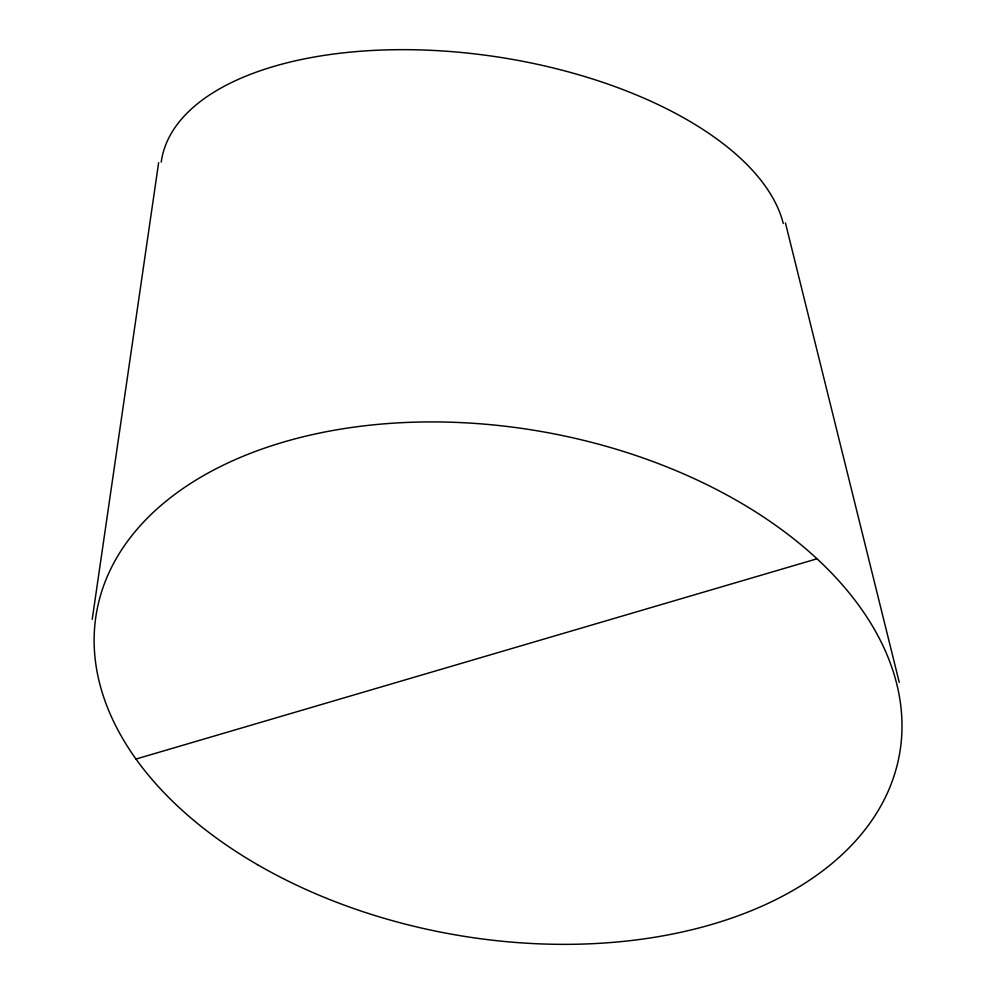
<?xml version="1.0" encoding="UTF-8"?>
<svg xmlns="http://www.w3.org/2000/svg" width="994" height="994" viewBox="0 0 994 994"><rect width="100%" height="100%" fill="white"/><g stroke="black" fill="none" stroke-linecap="round" stroke-linejoin="round"><path stroke-width="1.49" d="M92.231 619.349L158.642 162.631M136.004 759.043L816.931 558.814M785.434 222.904L899.259 682.369M161.227 162.097A315.297 152.765 8.5 0 1 463.477 52.682A315.297 152.765 8.5 0 1 783.272 223.488M257.57 864.718A407.689 255.321 10 0 0 899.346 755.092A407.689 255.321 10 0 0 337.239 429.719A407.689 255.321 10 0 0 257.57 864.718"/></g></svg>
